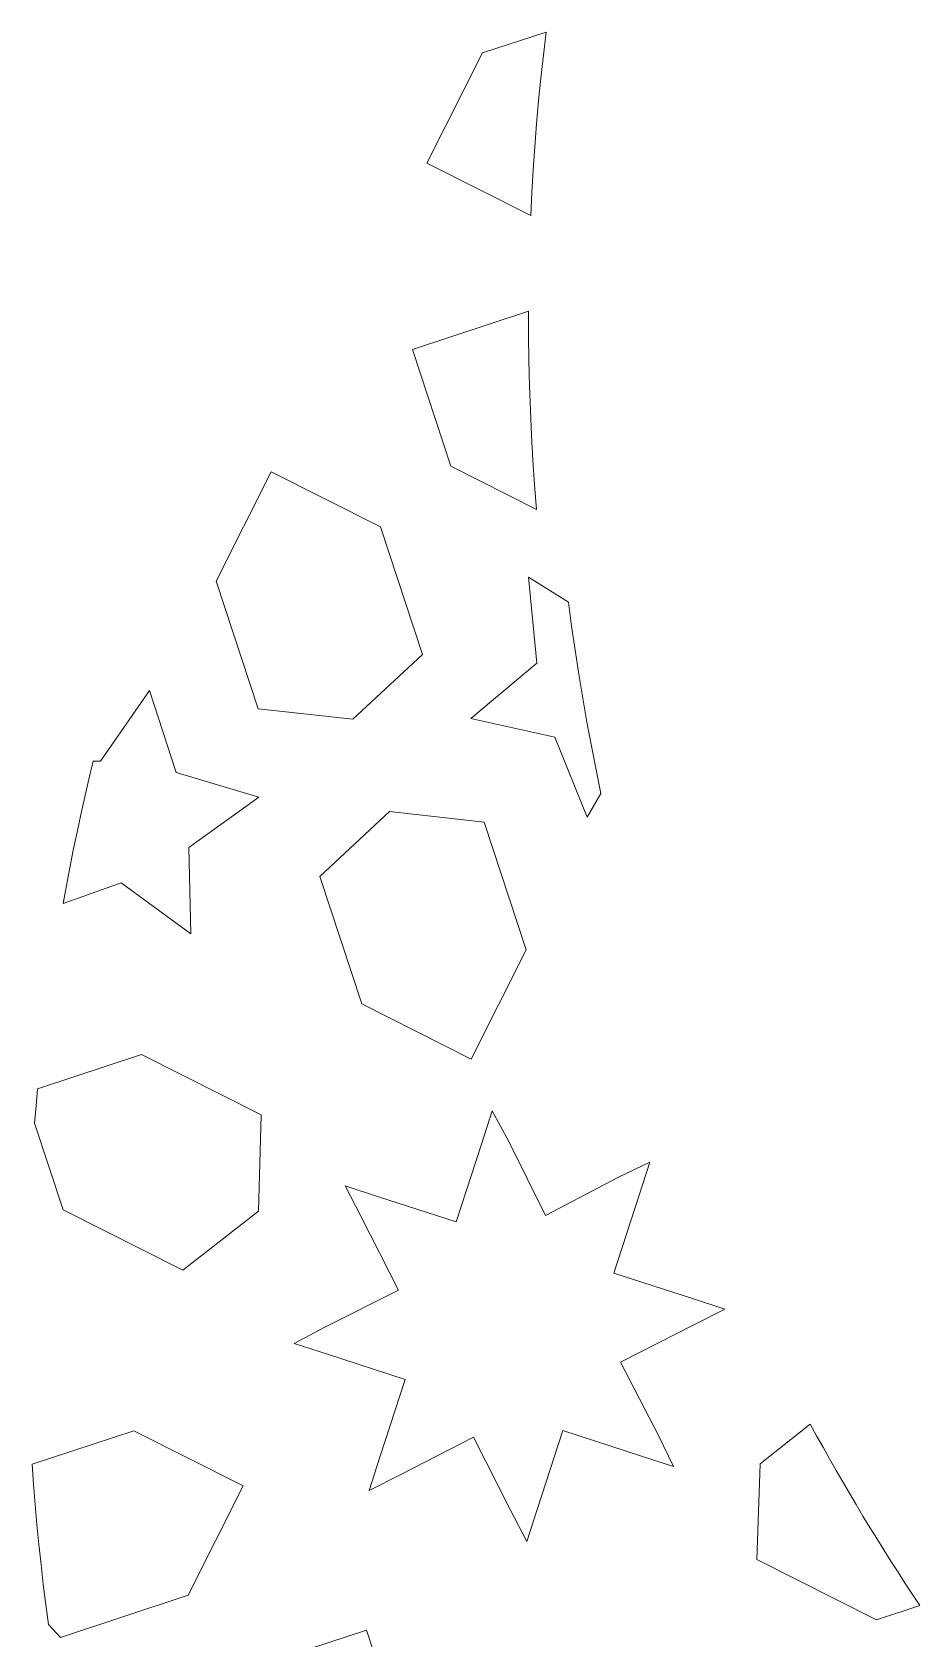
# Model space of a CAD drawing. Header units: millimetres. Extents: x -79 to 79, y -140 to 140.
# Drawn here: x -36.44 to -24.71, y -110.31 to -89.07 of the extents above; entities that cross this region are included whole.
import ezdxf

# ---------------------------------------------------------------- set-up
doc = ezdxf.new("R2010")
doc.units = ezdxf.units.MM
doc.header["$MEASUREMENT"] = 0
doc.layers.add('Layer 1', color=7, linetype='Continuous')

msp = doc.modelspace()

# ---------------------------------------------------------------- linework, layer by layer
at = {"layer": 'Layer 1', "color": 18, "lineweight": 9}
for points, knots in [([(-29.6484, -89.0748), (-29.6484, -89.0748), (-30.4902, -89.3469), (-30.4902, -89.3469), (-30.4902, -89.3469), (-30.4902, -89.3469), (-31.2255, -90.8057), (-31.2255, -90.8057), (-31.2255, -90.8057), (-31.2255, -90.8057), (-29.8521, -91.498), (-29.8521, -91.498), (-29.8521, -91.498), (-29.8521, -91.498), (-29.8373, -91.1955), (-29.8373, -91.1955), (-29.8373, -91.1955), (-29.8373, -91.1955), (-29.8195, -90.8929), (-29.8195, -90.8929), (-29.8195, -90.8929), (-29.8195, -90.8929), (-29.7987, -90.5901), (-29.7987, -90.5901), (-29.7987, -90.5901), (-29.7987, -90.5901), (-29.7748, -90.2872), (-29.7748, -90.2872), (-29.7748, -90.2872), (-29.7748, -90.2872), (-29.7478, -89.9842), (-29.7478, -89.9842), (-29.7478, -89.9842), (-29.7478, -89.9842), (-29.7178, -89.6811), (-29.7178, -89.6811), (-29.7178, -89.6811), (-29.7178, -89.6811), (-29.6846, -89.378), (-29.6846, -89.378), (-29.6846, -89.378), (-29.6846, -89.378), (-29.6484, -89.0748), (-29.6484, -89.0748)], [0, 0, 0, 0, 0.0833333, 0.0833333, 0.0833333, 0.0833333, 0.1666667, 0.1666667, 0.1666667, 0.1666667, 0.25, 0.25, 0.25, 0.25, 0.3333333, 0.3333333, 0.3333333, 0.3333333, 0.4166667, 0.4166667, 0.4166667, 0.4166667, 0.5, 0.5, 0.5, 0.5, 0.5833333, 0.5833333, 0.5833333, 0.5833333, 0.6666667, 0.6666667, 0.6666667, 0.6666667, 0.75, 0.75, 0.75, 0.75, 0.8333333, 0.8333333, 0.8333333, 0.8333333, 1, 1, 1, 1]), ([(-29.8814, -92.7615), (-29.8814, -92.7615), (-31.4161, -93.2676), (-31.4161, -93.2676), (-31.4161, -93.2676), (-31.4161, -93.2676), (-30.9069, -94.8117), (-30.9069, -94.8117), (-30.9069, -94.8117), (-30.9069, -94.8117), (-29.7747, -95.3824), (-29.7747, -95.3824), (-29.7747, -95.3824), (-29.7747, -95.3824), (-29.8004, -95.0564), (-29.8004, -95.0564), (-29.8004, -95.0564), (-29.8004, -95.0564), (-29.8225, -94.7298), (-29.8225, -94.7298), (-29.8225, -94.7298), (-29.8225, -94.7298), (-29.8411, -94.4028), (-29.8411, -94.4028), (-29.8411, -94.4028), (-29.8411, -94.4028), (-29.8563, -94.0753), (-29.8563, -94.0753), (-29.8563, -94.0753), (-29.8563, -94.0753), (-29.8678, -93.7474), (-29.8678, -93.7474), (-29.8678, -93.7474), (-29.8678, -93.7474), (-29.8759, -93.4191), (-29.8759, -93.4191), (-29.8759, -93.4191), (-29.8759, -93.4191), (-29.8804, -93.0905), (-29.8804, -93.0905), (-29.8804, -93.0905), (-29.8804, -93.0905), (-29.8814, -92.7615), (-29.8814, -92.7615)], [0, 0, 0, 0, 0.0833333, 0.0833333, 0.0833333, 0.0833333, 0.1666667, 0.1666667, 0.1666667, 0.1666667, 0.25, 0.25, 0.25, 0.25, 0.3333333, 0.3333333, 0.3333333, 0.3333333, 0.4166667, 0.4166667, 0.4166667, 0.4166667, 0.5, 0.5, 0.5, 0.5, 0.5833333, 0.5833333, 0.5833333, 0.5833333, 0.6666667, 0.6666667, 0.6666667, 0.6666667, 0.75, 0.75, 0.75, 0.75, 0.8333333, 0.8333333, 0.8333333, 0.8333333, 1, 1, 1, 1]), ([(-33.4541, -98.0169), (-33.4541, -98.0169), (-34.0102, -96.3306), (-34.0102, -96.3306), (-34.0102, -96.3306), (-34.0102, -96.3306), (-33.2817, -94.8852), (-33.2817, -94.8852), (-33.2817, -94.8852), (-33.2817, -94.8852), (-31.8363, -95.6137), (-31.8363, -95.6137), (-31.8363, -95.6137), (-31.8363, -95.6137), (-31.2802, -97.3), (-31.2802, -97.3), (-31.2802, -97.3), (-31.2802, -97.3), (-32.203, -98.1562), (-32.203, -98.1562), (-32.203, -98.1562), (-32.203, -98.1562), (-33.4541, -98.0169), (-33.4541, -98.0169)], [0, 0, 0, 0, 0.1428571, 0.1428571, 0.1428571, 0.1428571, 0.2857143, 0.2857143, 0.2857143, 0.2857143, 0.4285714, 0.4285714, 0.4285714, 0.4285714, 0.5714286, 0.5714286, 0.5714286, 0.5714286, 0.7142857, 0.7142857, 0.7142857, 0.7142857, 1, 1, 1, 1]), ([(-29.3541, -96.6076), (-29.3541, -96.6076), (-29.3118, -96.9262), (-29.3118, -96.9262), (-29.3118, -96.9262), (-29.3118, -96.9262), (-29.2661, -97.2441), (-29.2661, -97.2441), (-29.2661, -97.2441), (-29.2661, -97.2441), (-29.2171, -97.5614), (-29.2171, -97.5614), (-29.2171, -97.5614), (-29.2171, -97.5614), (-29.1648, -97.878), (-29.1648, -97.878), (-29.1648, -97.878), (-29.1648, -97.878), (-29.1093, -98.1939), (-29.1093, -98.1939), (-29.1093, -98.1939), (-29.1093, -98.1939), (-29.0504, -98.509), (-29.0504, -98.509), (-29.0504, -98.509), (-29.0504, -98.509), (-28.9882, -98.8233), (-28.9882, -98.8233), (-28.9882, -98.8233), (-28.9882, -98.8233), (-28.9228, -99.1369), (-28.9228, -99.1369), (-28.9228, -99.1369), (-28.9228, -99.1369), (-29.1064, -99.4481), (-29.1064, -99.4481), (-29.1064, -99.4481), (-29.1064, -99.4481), (-29.5328, -98.3919), (-29.5328, -98.3919), (-29.5328, -98.3919), (-29.5328, -98.3919), (-30.6446, -98.1444), (-30.6446, -98.1444), (-30.6446, -98.1444), (-30.6446, -98.1444), (-29.7719, -97.4125), (-29.7719, -97.4125), (-29.7719, -97.4125), (-29.7719, -97.4125), (-29.8801, -96.2787), (-29.8801, -96.2787), (-29.8801, -96.2787), (-29.8801, -96.2787), (-29.3541, -96.6076), (-29.3541, -96.6076)], [0, 0, 0, 0, 0.0666667, 0.0666667, 0.0666667, 0.0666667, 0.1333333, 0.1333333, 0.1333333, 0.1333333, 0.2, 0.2, 0.2, 0.2, 0.2666667, 0.2666667, 0.2666667, 0.2666667, 0.3333333, 0.3333333, 0.3333333, 0.3333333, 0.4, 0.4, 0.4, 0.4, 0.4666667, 0.4666667, 0.4666667, 0.4666667, 0.5333333, 0.5333333, 0.5333333, 0.5333333, 0.6, 0.6, 0.6, 0.6, 0.6666667, 0.6666667, 0.6666667, 0.6666667, 0.7333333, 0.7333333, 0.7333333, 0.7333333, 0.8, 0.8, 0.8, 0.8, 0.8666667, 0.8666667, 0.8666667, 0.8666667, 1, 1, 1, 1]), ([(-35.6348, -98.7107), (-35.6348, -98.7107), (-35.5369, -98.7109), (-35.5369, -98.7109), (-35.5369, -98.7109), (-35.5369, -98.7109), (-34.8896, -97.7737), (-34.8896, -97.7737), (-34.8896, -97.7737), (-34.8896, -97.7737), (-34.5395, -98.8575), (-34.5395, -98.8575), (-34.5395, -98.8575), (-34.5395, -98.8575), (-33.4481, -99.1835), (-33.4481, -99.1835), (-33.4481, -99.1835), (-33.4481, -99.1835), (-34.3707, -99.8514), (-34.3707, -99.8514), (-34.3707, -99.8514), (-34.3707, -99.8514), (-34.3435, -100.9901), (-34.3435, -100.9901), (-34.3435, -100.9901), (-34.3435, -100.9901), (-35.2638, -100.3191), (-35.2638, -100.3191), (-35.2638, -100.3191), (-35.2638, -100.3191), (-36.0333, -100.5896), (-36.0333, -100.5896), (-36.0333, -100.5896), (-36.0333, -100.5896), (-35.9902, -100.3542), (-35.9902, -100.3542), (-35.9902, -100.3542), (-35.9902, -100.3542), (-35.9451, -100.1189), (-35.9451, -100.1189), (-35.9451, -100.1189), (-35.9451, -100.1189), (-35.8982, -99.8838), (-35.8982, -99.8838), (-35.8982, -99.8838), (-35.8982, -99.8838), (-35.8493, -99.6489), (-35.8493, -99.6489), (-35.8493, -99.6489), (-35.8493, -99.6489), (-35.7986, -99.4141), (-35.7986, -99.4141), (-35.7986, -99.4141), (-35.7986, -99.4141), (-35.7459, -99.1794), (-35.7459, -99.1794), (-35.7459, -99.1794), (-35.7459, -99.1794), (-35.6913, -98.945), (-35.6913, -98.945), (-35.6913, -98.945), (-35.6913, -98.945), (-35.6348, -98.7107), (-35.6348, -98.7107)], [0, 0, 0, 0, 0.0588235, 0.0588235, 0.0588235, 0.0588235, 0.1176471, 0.1176471, 0.1176471, 0.1176471, 0.1764706, 0.1764706, 0.1764706, 0.1764706, 0.2352941, 0.2352941, 0.2352941, 0.2352941, 0.2941176, 0.2941176, 0.2941176, 0.2941176, 0.3529412, 0.3529412, 0.3529412, 0.3529412, 0.4117647, 0.4117647, 0.4117647, 0.4117647, 0.4705882, 0.4705882, 0.4705882, 0.4705882, 0.5294118, 0.5294118, 0.5294118, 0.5294118, 0.5882353, 0.5882353, 0.5882353, 0.5882353, 0.6470588, 0.6470588, 0.6470588, 0.6470588, 0.7058824, 0.7058824, 0.7058824, 0.7058824, 0.7647059, 0.7647059, 0.7647059, 0.7647059, 0.8235294, 0.8235294, 0.8235294, 0.8235294, 0.8823529, 0.8823529, 0.8823529, 0.8823529, 1, 1, 1, 1]), ([(-30.4666, -99.5152), (-30.4666, -99.5152), (-29.9105, -101.2015), (-29.9105, -101.2015), (-29.9105, -101.2015), (-29.9105, -101.2015), (-30.639, -102.6469), (-30.639, -102.6469), (-30.639, -102.6469), (-30.639, -102.6469), (-32.0844, -101.9184), (-32.0844, -101.9184), (-32.0844, -101.9184), (-32.0844, -101.9184), (-32.6405, -100.2321), (-32.6405, -100.2321), (-32.6405, -100.2321), (-32.6405, -100.2321), (-31.7177, -99.3759), (-31.7177, -99.3759), (-31.7177, -99.3759), (-31.7177, -99.3759), (-30.4666, -99.5152), (-30.4666, -99.5152)], [0, 0, 0, 0, 0.1428571, 0.1428571, 0.1428571, 0.1428571, 0.2857143, 0.2857143, 0.2857143, 0.2857143, 0.4285714, 0.4285714, 0.4285714, 0.4285714, 0.5714286, 0.5714286, 0.5714286, 0.5714286, 0.7142857, 0.7142857, 0.7142857, 0.7142857, 1, 1, 1, 1]), ([(-36.3705, -103.0391), (-36.3705, -103.0391), (-36.3915, -103.2659), (-36.3915, -103.2659), (-36.3915, -103.2659), (-36.3915, -103.2659), (-36.4108, -103.4925), (-36.4108, -103.4925), (-36.4108, -103.4925), (-36.4108, -103.4925), (-36.0324, -104.6397), (-36.0324, -104.6397), (-36.0324, -104.6397), (-36.0324, -104.6397), (-34.4519, -105.4363), (-34.4519, -105.4363), (-34.4519, -105.4363), (-34.4519, -105.4363), (-33.4482, -104.6548), (-33.4482, -104.6548), (-33.4482, -104.6548), (-33.4482, -104.6548), (-33.417, -103.3831), (-33.417, -103.3831), (-33.417, -103.3831), (-33.417, -103.3831), (-34.9975, -102.5865), (-34.9975, -102.5865), (-34.9975, -102.5865), (-34.9975, -102.5865), (-36.3705, -103.0391), (-36.3705, -103.0391)], [0, 0, 0, 0, 0.1111111, 0.1111111, 0.1111111, 0.1111111, 0.2222222, 0.2222222, 0.2222222, 0.2222222, 0.3333333, 0.3333333, 0.3333333, 0.3333333, 0.4444444, 0.4444444, 0.4444444, 0.4444444, 0.5555556, 0.5555556, 0.5555556, 0.5555556, 0.6666667, 0.6666667, 0.6666667, 0.6666667, 0.7777778, 0.7777778, 0.7777778, 0.7777778, 1, 1, 1, 1]), ([(-29.657, -104.7113), (-29.657, -104.7113), (-28.6907, -104.2068), (-28.6907, -104.2068), (-28.6907, -104.2068), (-28.6907, -104.2068), (-28.2777, -104.0076), (-28.2777, -104.0076), (-28.2777, -104.0076), (-28.2777, -104.0076), (-28.4199, -104.4461), (-28.4199, -104.4461), (-28.4199, -104.4461), (-28.4199, -104.4461), (-28.7533, -105.4739), (-28.7533, -105.4739), (-28.7533, -105.4739), (-28.7533, -105.4739), (-27.7255, -105.8073), (-27.7255, -105.8073), (-27.7255, -105.8073), (-27.7255, -105.8073), (-27.2869, -105.9495), (-27.2869, -105.9495), (-27.2869, -105.9495), (-27.2869, -105.9495), (-27.6862, -106.1532), (-27.6862, -106.1532), (-27.6862, -106.1532), (-27.6862, -106.1532), (-28.6662, -106.6532), (-28.6662, -106.6532), (-28.6662, -106.6532), (-28.6662, -106.6532), (-28.1618, -107.6195), (-28.1618, -107.6195), (-28.1618, -107.6195), (-28.1618, -107.6195), (-27.9625, -108.0325), (-27.9625, -108.0325), (-27.9625, -108.0325), (-27.9625, -108.0325), (-28.401, -107.8903), (-28.401, -107.8903), (-28.401, -107.8903), (-28.401, -107.8903), (-29.4288, -107.5569), (-29.4288, -107.5569), (-29.4288, -107.5569), (-29.4288, -107.5569), (-29.7622, -108.5847), (-29.7622, -108.5847), (-29.7622, -108.5847), (-29.7622, -108.5847), (-29.9044, -109.0233), (-29.9044, -109.0233), (-29.9044, -109.0233), (-29.9044, -109.0233), (-30.1174, -108.6058), (-30.1174, -108.6058), (-30.1174, -108.6058), (-30.1174, -108.6058), (-30.6081, -107.644), (-30.6081, -107.644), (-30.6081, -107.644), (-30.6081, -107.644), (-31.57, -108.1347), (-31.57, -108.1347), (-31.57, -108.1347), (-31.57, -108.1347), (-31.9874, -108.3477), (-31.9874, -108.3477), (-31.9874, -108.3477), (-31.9874, -108.3477), (-31.8452, -107.9092), (-31.8452, -107.9092), (-31.8452, -107.9092), (-31.8452, -107.9092), (-31.5118, -106.8814), (-31.5118, -106.8814), (-31.5118, -106.8814), (-31.5118, -106.8814), (-32.5396, -106.548), (-32.5396, -106.548), (-32.5396, -106.548), (-32.5396, -106.548), (-32.9782, -106.4058), (-32.9782, -106.4058), (-32.9782, -106.4058), (-32.9782, -106.4058), (-32.5745, -106.1884), (-32.5745, -106.1884), (-32.5745, -106.1884), (-32.5745, -106.1884), (-31.5989, -105.7021), (-31.5989, -105.7021), (-31.5989, -105.7021), (-31.5989, -105.7021), (-32.0989, -104.7221), (-32.0989, -104.7221), (-32.0989, -104.7221), (-32.0989, -104.7221), (-32.3026, -104.3228), (-32.3026, -104.3228), (-32.3026, -104.3228), (-32.3026, -104.3228), (-31.8641, -104.465), (-31.8641, -104.465), (-31.8641, -104.465), (-31.8641, -104.465), (-30.8363, -104.7984), (-30.8363, -104.7984), (-30.8363, -104.7984), (-30.8363, -104.7984), (-30.503, -103.7706), (-30.503, -103.7706), (-30.503, -103.7706), (-30.503, -103.7706), (-30.3607, -103.332), (-30.3607, -103.332), (-30.3607, -103.332), (-30.3607, -103.332), (-30.1433, -103.7357), (-30.1433, -103.7357), (-30.1433, -103.7357), (-30.1433, -103.7357), (-29.657, -104.7113), (-29.657, -104.7113)], [0, 0, 0, 0, 0.030303, 0.030303, 0.030303, 0.030303, 0.0606061, 0.0606061, 0.0606061, 0.0606061, 0.0909091, 0.0909091, 0.0909091, 0.0909091, 0.1212121, 0.1212121, 0.1212121, 0.1212121, 0.1515152, 0.1515152, 0.1515152, 0.1515152, 0.1818182, 0.1818182, 0.1818182, 0.1818182, 0.2121212, 0.2121212, 0.2121212, 0.2121212, 0.2424242, 0.2424242, 0.2424242, 0.2424242, 0.2727273, 0.2727273, 0.2727273, 0.2727273, 0.3030303, 0.3030303, 0.3030303, 0.3030303, 0.3333333, 0.3333333, 0.3333333, 0.3333333, 0.3636364, 0.3636364, 0.3636364, 0.3636364, 0.3939394, 0.3939394, 0.3939394, 0.3939394, 0.4242424, 0.4242424, 0.4242424, 0.4242424, 0.4545455, 0.4545455, 0.4545455, 0.4545455, 0.4848485, 0.4848485, 0.4848485, 0.4848485, 0.5151515, 0.5151515, 0.5151515, 0.5151515, 0.5454545, 0.5454545, 0.5454545, 0.5454545, 0.5757576, 0.5757576, 0.5757576, 0.5757576, 0.6060606, 0.6060606, 0.6060606, 0.6060606, 0.6363636, 0.6363636, 0.6363636, 0.6363636, 0.6666667, 0.6666667, 0.6666667, 0.6666667, 0.6969697, 0.6969697, 0.6969697, 0.6969697, 0.7272727, 0.7272727, 0.7272727, 0.7272727, 0.7575758, 0.7575758, 0.7575758, 0.7575758, 0.7878788, 0.7878788, 0.7878788, 0.7878788, 0.8181818, 0.8181818, 0.8181818, 0.8181818, 0.8484848, 0.8484848, 0.8484848, 0.8484848, 0.8787879, 0.8787879, 0.8787879, 0.8787879, 0.9090909, 0.9090909, 0.9090909, 0.9090909, 0.9393939, 0.9393939, 0.9393939, 0.9393939, 1, 1, 1, 1]), ([(-36.4429, -108.0014), (-36.4429, -108.0014), (-36.424, -108.267), (-36.424, -108.267), (-36.424, -108.267), (-36.424, -108.267), (-36.4027, -108.5323), (-36.4027, -108.5323), (-36.4027, -108.5323), (-36.4027, -108.5323), (-36.3792, -108.7973), (-36.3792, -108.7973), (-36.3792, -108.7973), (-36.3792, -108.7973), (-36.3535, -109.0619), (-36.3535, -109.0619), (-36.3535, -109.0619), (-36.3535, -109.0619), (-36.3254, -109.3262), (-36.3254, -109.3262), (-36.3254, -109.3262), (-36.3254, -109.3262), (-36.295, -109.5902), (-36.295, -109.5902), (-36.295, -109.5902), (-36.295, -109.5902), (-36.2624, -109.8538), (-36.2624, -109.8538), (-36.2624, -109.8538), (-36.2624, -109.8538), (-36.2275, -110.117), (-36.2275, -110.117), (-36.2275, -110.117), (-36.2275, -110.117), (-36.0684, -110.2883), (-36.0684, -110.2883), (-36.0684, -110.2883), (-36.0684, -110.2883), (-34.3821, -109.7322), (-34.3821, -109.7322), (-34.3821, -109.7322), (-34.3821, -109.7322), (-33.6536, -108.2868), (-33.6536, -108.2868), (-33.6536, -108.2868), (-33.6536, -108.2868), (-35.099, -107.5583), (-35.099, -107.5583), (-35.099, -107.5583), (-35.099, -107.5583), (-36.4429, -108.0014), (-36.4429, -108.0014)], [0, 0, 0, 0, 0.0714286, 0.0714286, 0.0714286, 0.0714286, 0.1428571, 0.1428571, 0.1428571, 0.1428571, 0.2142857, 0.2142857, 0.2142857, 0.2142857, 0.2857143, 0.2857143, 0.2857143, 0.2857143, 0.3571429, 0.3571429, 0.3571429, 0.3571429, 0.4285714, 0.4285714, 0.4285714, 0.4285714, 0.5, 0.5, 0.5, 0.5, 0.5714286, 0.5714286, 0.5714286, 0.5714286, 0.6428571, 0.6428571, 0.6428571, 0.6428571, 0.7142857, 0.7142857, 0.7142857, 0.7142857, 0.7857143, 0.7857143, 0.7857143, 0.7857143, 0.8571429, 0.8571429, 0.8571429, 0.8571429, 1, 1, 1, 1]), ([(-26.1562, -107.4701), (-26.1562, -107.4701), (-26.8177, -107.9967), (-26.8177, -107.9967), (-26.8177, -107.9967), (-26.8177, -107.9967), (-26.8624, -109.2616), (-26.8624, -109.2616), (-26.8624, -109.2616), (-26.8624, -109.2616), (-25.2819, -110.0582), (-25.2819, -110.0582), (-25.2819, -110.0582), (-25.2819, -110.0582), (-24.7074, -109.8688), (-24.7074, -109.8688), (-24.7074, -109.8688), (-24.7074, -109.8688), (-24.8045, -109.7226), (-24.8045, -109.7226), (-24.8045, -109.7226), (-24.8045, -109.7226), (-24.9007, -109.5759), (-24.9007, -109.5759), (-24.9007, -109.5759), (-24.9007, -109.5759), (-24.996, -109.4287), (-24.996, -109.4287), (-24.996, -109.4287), (-24.996, -109.4287), (-25.0905, -109.281), (-25.0905, -109.281), (-25.0905, -109.281), (-25.0905, -109.281), (-25.1841, -109.1328), (-25.1841, -109.1328), (-25.1841, -109.1328), (-25.1841, -109.1328), (-25.2769, -108.9841), (-25.2769, -108.9841), (-25.2769, -108.9841), (-25.2769, -108.9841), (-25.3688, -108.8349), (-25.3688, -108.8349), (-25.3688, -108.8349), (-25.3688, -108.8349), (-25.4598, -108.6851), (-25.4598, -108.6851), (-25.4598, -108.6851), (-25.4598, -108.6851), (-25.5499, -108.5349), (-25.5499, -108.5349), (-25.5499, -108.5349), (-25.5499, -108.5349), (-25.6391, -108.3842), (-25.6391, -108.3842), (-25.6391, -108.3842), (-25.6391, -108.3842), (-25.7275, -108.2331), (-25.7275, -108.2331), (-25.7275, -108.2331), (-25.7275, -108.2331), (-25.815, -108.0814), (-25.815, -108.0814), (-25.815, -108.0814), (-25.815, -108.0814), (-25.9016, -107.9293), (-25.9016, -107.9293), (-25.9016, -107.9293), (-25.9016, -107.9293), (-25.9874, -107.7767), (-25.9874, -107.7767), (-25.9874, -107.7767), (-25.9874, -107.7767), (-26.0722, -107.6236), (-26.0722, -107.6236), (-26.0722, -107.6236), (-26.0722, -107.6236), (-26.1562, -107.4701), (-26.1562, -107.4701)], [0, 0, 0, 0, 0.047619, 0.047619, 0.047619, 0.047619, 0.0952381, 0.0952381, 0.0952381, 0.0952381, 0.1428571, 0.1428571, 0.1428571, 0.1428571, 0.1904762, 0.1904762, 0.1904762, 0.1904762, 0.2380952, 0.2380952, 0.2380952, 0.2380952, 0.2857143, 0.2857143, 0.2857143, 0.2857143, 0.3333333, 0.3333333, 0.3333333, 0.3333333, 0.3809524, 0.3809524, 0.3809524, 0.3809524, 0.4285714, 0.4285714, 0.4285714, 0.4285714, 0.4761905, 0.4761905, 0.4761905, 0.4761905, 0.5238095, 0.5238095, 0.5238095, 0.5238095, 0.5714286, 0.5714286, 0.5714286, 0.5714286, 0.6190476, 0.6190476, 0.6190476, 0.6190476, 0.6666667, 0.6666667, 0.6666667, 0.6666667, 0.7142857, 0.7142857, 0.7142857, 0.7142857, 0.7619048, 0.7619048, 0.7619048, 0.7619048, 0.8095238, 0.8095238, 0.8095238, 0.8095238, 0.8571429, 0.8571429, 0.8571429, 0.8571429, 0.9047619, 0.9047619, 0.9047619, 0.9047619, 1, 1, 1, 1]), ([(-32.0242, -110.1931), (-32.0242, -110.1931), (-31.515, -111.7371), (-31.515, -111.7371), (-31.515, -111.7371), (-31.515, -111.7371), (-32.3116, -113.3176), (-32.3116, -113.3176), (-32.3116, -113.3176), (-32.3116, -113.3176), (-33.5834, -113.2864), (-33.5834, -113.2864), (-33.5834, -113.2864), (-33.5834, -113.2864), (-34.3649, -112.2827), (-34.3649, -112.2827), (-34.3649, -112.2827), (-34.3649, -112.2827), (-33.5683, -110.7022), (-33.5683, -110.7022), (-33.5683, -110.7022), (-33.5683, -110.7022), (-32.0242, -110.1931), (-32.0242, -110.1931)], [0, 0, 0, 0, 0.1428571, 0.1428571, 0.1428571, 0.1428571, 0.2857143, 0.2857143, 0.2857143, 0.2857143, 0.4285714, 0.4285714, 0.4285714, 0.4285714, 0.5714286, 0.5714286, 0.5714286, 0.5714286, 0.7142857, 0.7142857, 0.7142857, 0.7142857, 1, 1, 1, 1])]:
    msp.add_open_spline(points, degree=3, knots=knots, dxfattribs=at)

doc.saveas('drawing.dxf')
